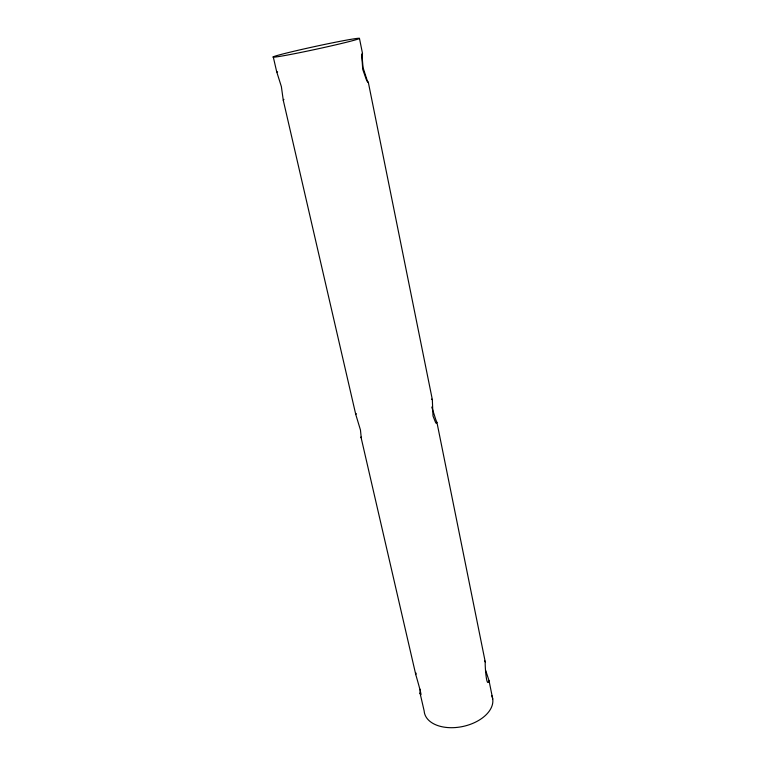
<?xml version="1.0" encoding="UTF-8"?>
<svg xmlns="http://www.w3.org/2000/svg" width="766" height="766" viewBox="0 0 766 766"><rect width="100%" height="100%" fill="white"/><g stroke="black" fill="none" stroke-linecap="round" stroke-linejoin="round"><path stroke-width="1.15" d="M431.765 407.043L434.667 416.072A12.601 1.293 76.3 0 0 436.917 422.334L485.271 662.044C484.811 663.423 486.372 689.592 489.034 680.687L485.74 670.633M359.465 38.405A44.189 1.455 -12.2 0 1 294.163 53.764A44.189 1.455 -12.2 0 1 295.207 50.958A44.189 1.455 -12.2 0 1 359.465 38.405L362.51 53.476A14.88 1.561 78.3 0 0 362.194 57.469L363.036 67.599L366.272 77.634A14.889 1.561 78.3 0 0 368.302 82.24L432.33 399.603L432.991 415.967L435.576 422.487L436.141 423.272L436.917 422.344M491.705 695.509A34.853 21.438 -12.2 0 1 463.679 726.302A34.853 21.438 -12.2 0 1 424.163 710.953L420.027 693.048C423.608 701.254 415.89 675.114 415.766 674.578L416.12 673.123M415.766 674.578L360.968 437.013L361.246 437.779L360.46 430.013L355.769 414.492L283.267 100.25L281.381 86.635L276.698 71.784L273.261 56.866M355.769 414.492L356.324 413.64M431.526 399.124L432.33 399.603M276.698 71.784L277.589 71.937M484.687 660.752L485.271 662.044M489.034 680.687L492.739 699.042M420.256 689.247A11.72 2.116 84.4 0 1 420.027 693.048M362.51 53.476A14.889 2.135 79.1 0 0 361.964 58.522L362.73 69.352L366.119 79.032A14.889 2.135 79.1 0 0 368.302 82.24M283.899 99.35A14.822 3.198 77.7 0 1 283.267 100.241"/></g></svg>
